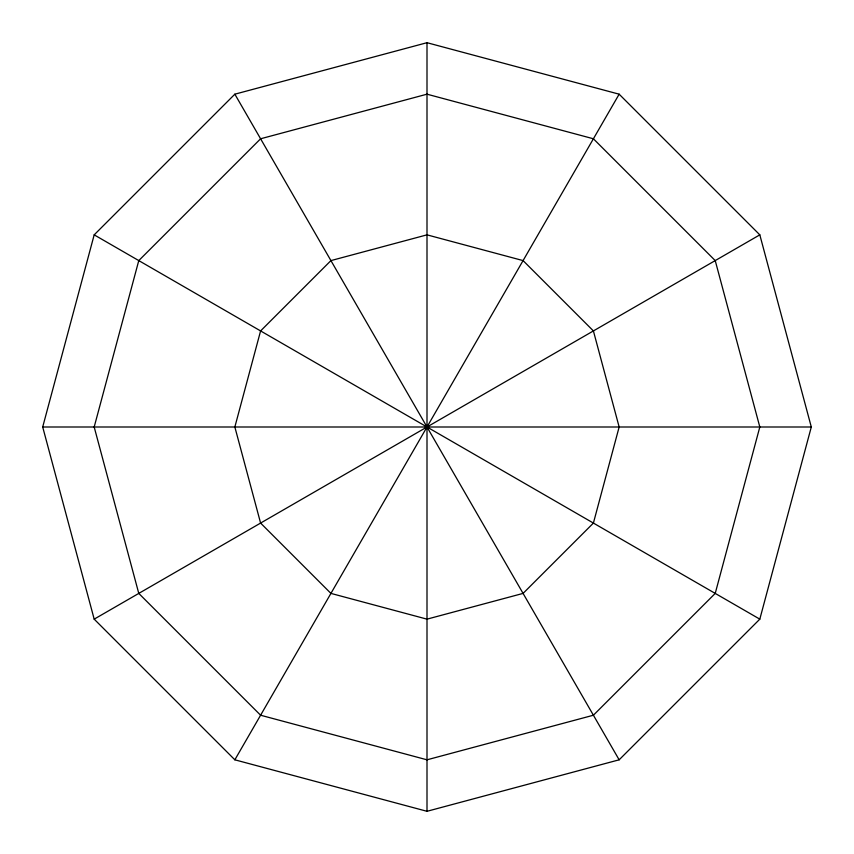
<?xml version="1.0" encoding="UTF-8"?>
<svg xmlns="http://www.w3.org/2000/svg" width="854" height="854" viewBox="0 0 854 854"><rect width="100%" height="100%" fill="white"/><g stroke="black" fill="none" stroke-linecap="round" stroke-linejoin="round"><path stroke-width="1.28" d="M42.7 427L94.186 234.85L234.85 94.186L427 42.7L619.15 94.186L759.814 234.85L811.3 427L759.814 619.15L619.15 759.814L427 811.3L234.85 759.814L94.186 619.15L42.7 427L811.3 427M234.85 759.814L619.15 94.186M94.186 619.15L759.814 234.85M94.186 234.85L759.814 619.15M234.85 94.186L619.15 759.814M427 42.7L427 811.3M138.775 260.598L94.186 427L138.775 593.402L260.598 715.225L427 759.814L593.402 715.225L715.225 593.402L759.814 427L715.225 260.598L593.402 138.775L427 94.186L260.598 138.775L138.775 260.598M260.598 330.925L234.85 427L260.598 523.075L330.925 593.402L427 619.15L523.075 593.402L593.402 523.075L619.15 427L593.402 330.925L523.075 260.598L427 234.85L330.925 260.598L260.598 330.925"/></g></svg>
